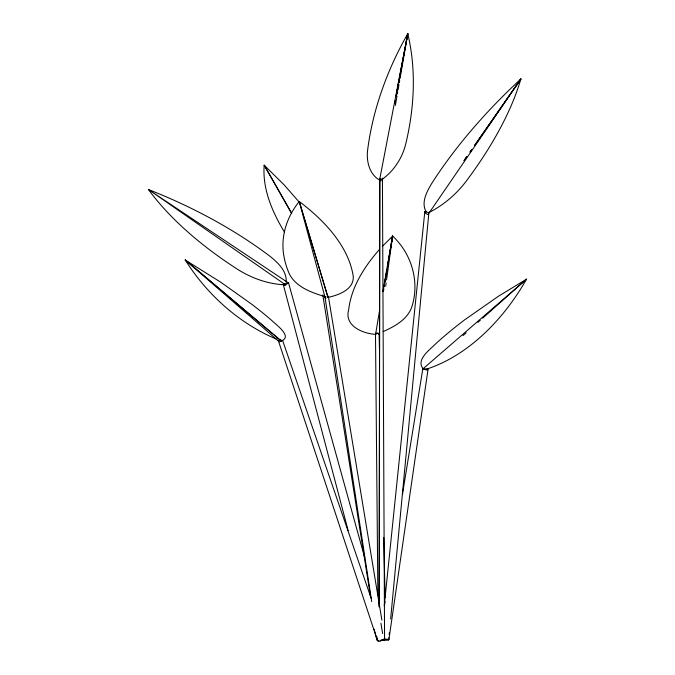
<?xml version="1.0" encoding="UTF-8"?>
<svg xmlns="http://www.w3.org/2000/svg" width="675" height="675" viewBox="0 0 675 675"><rect width="100%" height="100%" fill="white"/><g stroke="black" fill="none" stroke-linecap="round" stroke-linejoin="round"><path stroke-width="1.01" d="M325.823 298.434L325.105 297.675L325.367 296.578M328.413 297.067L328.421 296.519M380.81 640.288L384.573 640.592L382.227 639.706M384.742 640.271L388.53 640.086L388.868 637.808M389.163 634.66L389.357 632.568M390.639 618.941L428.819 213.308M384.269 605.593L424.803 211.781L425.68 211.57M286.183 282.125C287.044 271.08 277.805 262.516 269.89 256.213A211.866 89.522 26.8 0 0 242.713 237.279C213.013 218.236 181.297 202.407 148.449 189.548C161.603 207.436 177.373 223.248 194.29 237.566A211.781 89.488 26.8 0 0 238.098 269.646C252.307 278.522 268.734 284.276 285.55 284.842L148.449 189.548L288.52 283.011M385.695 286.217L386.125 283.078M386.556 279.948L392.614 236.073C411.919 253.927 420.112 282.648 411.531 307.733C406.882 319.866 394.386 326.514 383.198 331.611M384.893 639.208L388.943 639.326L428.077 369.039L427.57 369.014M384.573 604.657L385.079 601.543M402.427 494.539L422.803 368.845L428.06 369.048M383.763 288.858L383.417 290.925L383.721 288.866M384.809 282.648L386.37 273.333M386.716 271.266L387.062 269.19L384.767 282.648M382.843 178.099L382.312 181.221L381.662 179.584L380.227 178.706L379.747 179.17L380.388 180.807M395.39 105.41L397.001 96.061M397.364 93.985L397.718 91.91M398.081 89.826L398.976 84.637M399.33 82.561L399.693 80.485M400.047 78.41L407.759 33.75C413.454 57.215 414.475 81.633 412.214 105.621A161.865 87.067 -72 0 1 405.641 144.374C402.114 158.372 393.685 171.248 381.831 179.575M375.612 334.209L379.62 310.163M382.868 291.642L392.614 236.073L382.337 246.409M396.183 95.799L396.571 93.724L396.208 95.791M377.57 640.398C378.38 642.423 382.379 640.508 383.425 639.056M379.747 179.17L407.759 33.75C392.31 60.758 380.405 89.843 373.123 120.108A161.722 86.991 -72 0 0 367.732 149.251C366.036 160.81 369.276 174.825 380.422 180.588M426.161 211.832C420.795 202.475 426.954 191.438 431.84 183.246A213.216 81.413 -46.2 0 1 464.257 138.831C481.688 117.577 500.69 97.622 520.881 78.975C513.903 102.659 502.85 124.943 490.101 146.019A213.106 81.371 -46.2 0 1 465.978 181.507C456.14 194.316 443.585 205.208 429.098 212.431M375.469 333.83L377.274 333.121L379.063 334.268M377.595 640.533L378.751 640.938M377.646 639.554L377.603 640.086M325.645 296.966L325.004 296.443M328.337 296.114L327.738 296.587M428.169 214.312L520.881 78.975L474.727 145.26L520.881 78.975M466.965 156.448L463.97 160.751L466.94 156.448M325.105 297.675L299.27 201.53L327.974 297.413C338.538 295.11 354.223 289.567 353.236 276.261A175.762 101.351 13 0 0 344.52 250.872C333.754 231.01 317.132 215.038 299.27 201.53C287.052 216.388 280.471 236.233 283.787 255.42A175.736 101.334 13 0 0 289.575 274.455C296.646 287.398 311.884 292.756 325.24 296.679M379.552 249.379C370.524 259.546 362.467 270.692 356.586 283.002A189.219 105.772 -17.8 0 0 348.722 309.412C343.803 325.941 363.007 333.788 376.135 334.395M463.042 335.618L466.147 332.834M477.934 322.372L480.263 320.279M482.642 318.187L526.551 279.138C504.689 317.748 469.673 355.05 426.457 369.2M422.727 369.056L526.551 279.138L498.496 296.215L464.552 319.899A177.998 54.329 -30.3 0 0 435.535 343.938C430.017 349.709 415.479 359.699 423.2 368.871M284.639 285.542L288.731 282.757M281.812 340.74L280.589 341.626M382.404 179.44L379.78 178.841L379.19 606.867L379.814 178.9L380.413 179.162M377.882 595.527L375.486 333.323L379.114 333.34M364.711 557.634L288.52 282.817L287.854 283.011M281.222 340.057L278.345 340.546M377.106 640.364L374.144 629.184M283.88 284.048L288.52 282.817M326.928 296.84L327.358 296.73M422.634 368.887L427.216 370.136M380.506 640.718L384.151 639.731L384.969 638.888M382.126 640.229L380.185 640.474M428.439 212.465L424.803 211.781M423.301 368.871L422.803 368.845M388.471 639.292L388.943 639.326M425.216 211.629C423.596 211.908 426.701 214.178 427.57 214.405M276.742 339.247C239.06 323.477 206.845 294.384 185.254 260.01L220.556 282.082L251.733 304.239A156.684 37.277 31 0 1 271.806 320.498C275.13 324.101 293.288 336.479 281.281 341.027L185.254 260.01L279.475 341.93M388.142 639.47L388.665 639.908M185.254 260.01L281.332 341.035M299.211 202.12L284.268 185.009L264.178 165.147C262.297 189.051 272.337 212.026 284.42 232.057M282.631 340.521L371.132 598.227M278.294 340.478L377.511 640.727L376.852 636.567M299.27 201.53L328.067 297.413M283.213 284.243L348.123 530.483M328.489 297.008L381.907 620.19M380.894 623.143L382.624 633.53M322.81 294.933L370.423 595.941M324.911 296.595L371.697 601.585M379.088 333.29L379.443 349.076M383.738 537.443L385.096 597.51M382.43 179.331L384.573 640.592M384.463 284.715L384.109 286.791L384.413 284.723M392.614 236.073L387.408 267.123L392.614 236.073M395.221 100.963L394.833 103.039L395.246 100.963M407.759 33.75L396.951 91.657L407.759 33.75M471.757 149.563L469.96 152.145L471.732 149.563M291.651 213.351L264.178 165.147L291.625 213.342"/></g></svg>
